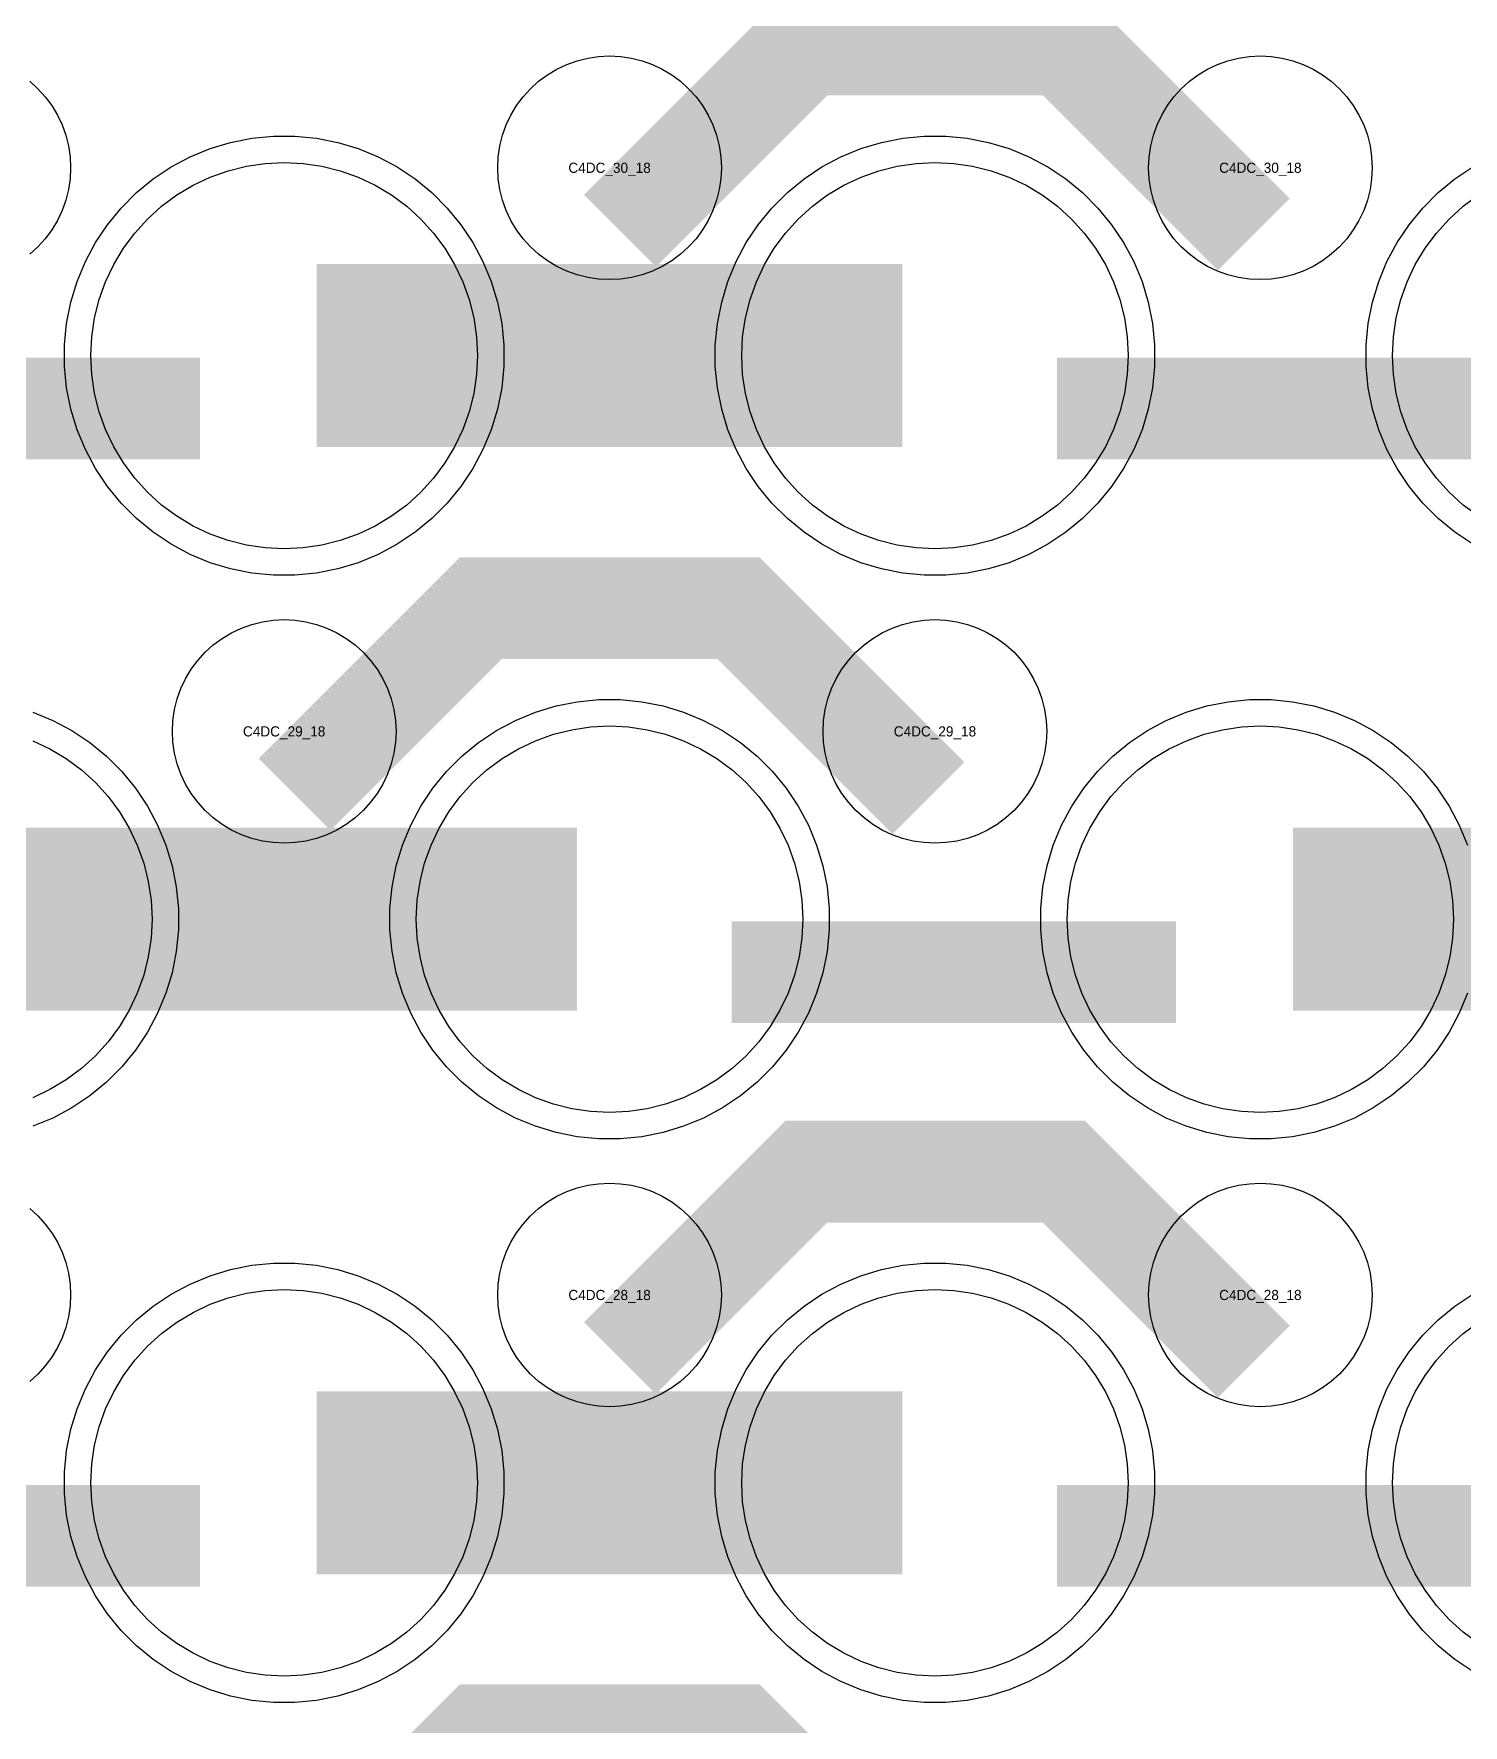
# Model space of a CAD drawing. Extents: x -11880 to 11880, y -14992 to 14992.
# Drawn here: x -6301.5 to -5950.1, y -11019.4 to -10603.5 of the extents above; entities that cross this region are included whole.
import ezdxf
from ezdxf.enums import TextEntityAlignment as Align

# ---------------------------------------------------------------- set-up
doc = ezdxf.new("R2010")
doc.units = 0
doc.header["$MEASUREMENT"] = 0
for name, color, linetype in [('GDS_775_DT_237', 138, 'CONTINUOUS'), ('RDL1_FS', 34, 'CONTINUOUS'), ('RDL_BS', 160, 'CONTINUOUS')]:
    doc.layers.add(name, color=color, linetype=linetype)

msp = doc.modelspace()

# ---------------------------------------------------------------- linework, layer by layer
at = {"layer": 'RDL1_FS'}
for points in [[(-6240, -10730.149), (-6244.657, -10729.92), (-6249.268, -10729.236), (-6253.791, -10728.104), (-6258.181, -10726.532), (-6262.395, -10724.54), (-6266.395, -10722.142), (-6270.14, -10719.364), (-6273.594, -10716.234), (-6276.724, -10712.78), (-6279.502, -10709.035), (-6281.9, -10705.035), (-6283.892, -10700.821), (-6285.464, -10696.431), (-6286.596, -10691.908), (-6287.28, -10687.297), (-6287.509, -10682.64), (-6287.28, -10677.983), (-6286.596, -10673.372), (-6285.464, -10668.849), (-6283.892, -10664.459), (-6281.9, -10660.245), (-6279.502, -10656.245), (-6276.724, -10652.5), (-6273.594, -10649.046), (-6270.14, -10645.916), (-6266.395, -10643.138), (-6262.395, -10640.74), (-6258.181, -10638.748), (-6253.791, -10637.176), (-6249.268, -10636.044), (-6244.657, -10635.36), (-6240, -10635.131), (-6235.343, -10635.36), (-6230.732, -10636.044), (-6226.209, -10637.176), (-6221.819, -10638.748), (-6217.605, -10640.74), (-6213.605, -10643.138), (-6209.86, -10645.916), (-6206.406, -10649.046), (-6203.276, -10652.5), (-6200.498, -10656.245), (-6198.1, -10660.245), (-6196.108, -10664.459), (-6194.536, -10668.849), (-6193.404, -10673.372), (-6192.72, -10677.983), (-6192.491, -10682.64), (-6192.72, -10687.297), (-6193.404, -10691.908), (-6194.536, -10696.431), (-6196.108, -10700.821), (-6198.1, -10705.035), (-6200.498, -10709.035), (-6203.276, -10712.78), (-6206.406, -10716.234), (-6209.86, -10719.364), (-6213.605, -10722.142), (-6217.605, -10724.54), (-6221.819, -10726.532), (-6226.209, -10728.104), (-6230.732, -10729.236), (-6235.343, -10729.92)], [(-6080, -10730.149), (-6084.657, -10729.92), (-6089.268, -10729.236), (-6093.791, -10728.104), (-6098.181, -10726.532), (-6102.395, -10724.54), (-6106.395, -10722.142), (-6110.14, -10719.364), (-6113.594, -10716.234), (-6116.724, -10712.78), (-6119.502, -10709.035), (-6121.9, -10705.035), (-6123.892, -10700.821), (-6125.464, -10696.431), (-6126.596, -10691.908), (-6127.28, -10687.297), (-6127.509, -10682.64), (-6127.28, -10677.983), (-6126.596, -10673.372), (-6125.464, -10668.849), (-6123.892, -10664.459), (-6121.9, -10660.245), (-6119.502, -10656.245), (-6116.724, -10652.5), (-6113.594, -10649.046), (-6110.14, -10645.916), (-6106.395, -10643.138), (-6102.395, -10640.74), (-6098.181, -10638.748), (-6093.791, -10637.176), (-6089.268, -10636.044), (-6084.657, -10635.36), (-6080, -10635.131), (-6075.343, -10635.36), (-6070.732, -10636.044), (-6066.209, -10637.176), (-6061.819, -10638.748), (-6057.605, -10640.74), (-6053.605, -10643.138), (-6049.86, -10645.916), (-6046.406, -10649.046), (-6043.276, -10652.5), (-6040.498, -10656.245), (-6038.1, -10660.245), (-6036.108, -10664.459), (-6034.536, -10668.849), (-6033.404, -10673.372), (-6032.72, -10677.983), (-6032.491, -10682.64), (-6032.72, -10687.297), (-6033.404, -10691.908), (-6034.536, -10696.431), (-6036.108, -10700.821), (-6038.1, -10705.035), (-6040.498, -10709.035), (-6043.276, -10712.78), (-6046.406, -10716.234), (-6049.86, -10719.364), (-6053.605, -10722.142), (-6057.605, -10724.54), (-6061.819, -10726.532), (-6066.209, -10728.104), (-6070.732, -10729.236), (-6075.343, -10729.92)], [(-6160, -10868.714), (-6164.657, -10868.485), (-6169.268, -10867.801), (-6173.791, -10866.669), (-6178.181, -10865.097), (-6182.395, -10863.105), (-6186.395, -10860.707), (-6190.14, -10857.929), (-6193.594, -10854.799), (-6196.724, -10851.345), (-6199.502, -10847.6), (-6201.9, -10843.6), (-6203.892, -10839.386), (-6205.464, -10834.996), (-6206.596, -10830.473), (-6207.28, -10825.862), (-6207.509, -10821.205), (-6207.28, -10816.548), (-6206.596, -10811.937), (-6205.464, -10807.414), (-6203.892, -10803.024), (-6201.9, -10798.81), (-6199.502, -10794.81), (-6196.724, -10791.065), (-6193.594, -10787.611), (-6190.14, -10784.481), (-6186.395, -10781.703), (-6182.395, -10779.305), (-6178.181, -10777.313), (-6173.791, -10775.741), (-6169.268, -10774.609), (-6164.657, -10773.925), (-6160, -10773.696), (-6155.343, -10773.925), (-6150.732, -10774.609), (-6146.209, -10775.741), (-6141.819, -10777.313), (-6137.605, -10779.305), (-6133.605, -10781.703), (-6129.86, -10784.481), (-6126.406, -10787.611), (-6123.276, -10791.065), (-6120.498, -10794.81), (-6118.1, -10798.81), (-6116.108, -10803.024), (-6114.536, -10807.414), (-6113.404, -10811.937), (-6112.72, -10816.548), (-6112.491, -10821.205), (-6112.72, -10825.862), (-6113.404, -10830.473), (-6114.536, -10834.996), (-6116.108, -10839.386), (-6118.1, -10843.6), (-6120.498, -10847.6), (-6123.276, -10851.345), (-6126.406, -10854.799), (-6129.86, -10857.929), (-6133.605, -10860.707), (-6137.605, -10863.105), (-6141.819, -10865.097), (-6146.209, -10866.669), (-6150.732, -10867.801), (-6155.343, -10868.485)], [(-6000, -10868.714), (-6004.657, -10868.485), (-6009.268, -10867.801), (-6013.791, -10866.669), (-6018.181, -10865.097), (-6022.395, -10863.105), (-6026.395, -10860.707), (-6030.14, -10857.929), (-6033.594, -10854.799), (-6036.724, -10851.345), (-6039.502, -10847.6), (-6041.9, -10843.6), (-6043.892, -10839.386), (-6045.464, -10834.996), (-6046.596, -10830.473), (-6047.28, -10825.862), (-6047.509, -10821.205), (-6047.28, -10816.548), (-6046.596, -10811.937), (-6045.464, -10807.414), (-6043.892, -10803.024), (-6041.9, -10798.81), (-6039.502, -10794.81), (-6036.724, -10791.065), (-6033.594, -10787.611), (-6030.14, -10784.481), (-6026.395, -10781.703), (-6022.395, -10779.305), (-6018.181, -10777.313), (-6013.791, -10775.741), (-6009.268, -10774.609), (-6004.657, -10773.925), (-6000, -10773.696), (-5995.343, -10773.925), (-5990.732, -10774.609), (-5986.209, -10775.741), (-5981.819, -10777.313), (-5977.605, -10779.305), (-5973.605, -10781.703), (-5969.86, -10784.481), (-5966.406, -10787.611), (-5963.276, -10791.065), (-5960.498, -10794.81), (-5958.1, -10798.81), (-5956.108, -10803.024), (-5954.536, -10807.414), (-5953.404, -10811.937), (-5952.72, -10816.548), (-5952.491, -10821.205), (-5952.72, -10825.862), (-5953.404, -10830.473), (-5954.536, -10834.996), (-5956.108, -10839.386), (-5958.1, -10843.6), (-5960.498, -10847.6), (-5963.276, -10851.345), (-5966.406, -10854.799), (-5969.86, -10857.929), (-5973.605, -10860.707), (-5977.605, -10863.105), (-5981.819, -10865.097), (-5986.209, -10866.669), (-5990.732, -10867.801), (-5995.343, -10868.485)]]:
    msp.add_lwpolyline(points, close=True, dxfattribs=at)
for points in [[(-5946.395, -10722.142), (-5950.14, -10719.364), (-5953.594, -10716.234), (-5956.724, -10712.78), (-5959.502, -10709.035), (-5961.9, -10705.035), (-5963.892, -10700.821), (-5965.464, -10696.431), (-5966.596, -10691.908), (-5967.28, -10687.297), (-5967.509, -10682.64), (-5967.28, -10677.983), (-5966.596, -10673.372), (-5965.464, -10668.849), (-5963.892, -10664.459), (-5961.9, -10660.245), (-5959.502, -10656.245), (-5956.724, -10652.5), (-5953.594, -10649.046), (-5950.14, -10645.916), (-5946.395, -10643.138)], [(-6301.819, -10777.313), (-6297.605, -10779.305), (-6293.605, -10781.703), (-6289.86, -10784.481), (-6286.406, -10787.611), (-6283.276, -10791.065), (-6280.498, -10794.81), (-6278.1, -10798.81), (-6276.108, -10803.024), (-6274.536, -10807.414), (-6273.404, -10811.937), (-6272.72, -10816.548), (-6272.491, -10821.205), (-6272.72, -10825.862), (-6273.404, -10830.473), (-6274.536, -10834.996), (-6276.108, -10839.386), (-6278.1, -10843.6), (-6280.498, -10847.6), (-6283.276, -10851.345), (-6286.406, -10854.799), (-6289.86, -10857.929), (-6293.605, -10860.707), (-6297.605, -10863.105), (-6301.819, -10865.097)]]:
    msp.add_lwpolyline(points, dxfattribs=at)
for points in [[(-6231.998, -10682.64, 45, 45, 0), (-6159.998, -10682.64, 45, 45, 0)], [(-6159.998, -10682.64, 45, 45, 0), (-6087.998, -10682.64, 45, 45, 0)], [(-6311.998, -10821.205, 45, 45, 0), (-6239.998, -10821.205, 45, 45, 0)], [(-6239.998, -10821.205, 45, 45, 0), (-6167.998, -10821.205, 45, 45, 0)], [(-5991.998, -10821.205, 45, 45, 0), (-5919.998, -10821.205, 45, 45, 0)]]:
    msp.add_lwpolyline(points, format="xyseb", dxfattribs=at)
at = {"layer": 'RDL1_FS', "color": 240, "true_color": 0xed1f24}
for points in [[(-6240, -11007.279), (-6244.657, -11007.05), (-6249.268, -11006.366), (-6253.791, -11005.234), (-6258.181, -11003.662), (-6262.395, -11001.67), (-6266.395, -10999.272), (-6270.14, -10996.494), (-6273.594, -10993.364), (-6276.724, -10989.91), (-6279.502, -10986.165), (-6281.9, -10982.165), (-6283.892, -10977.951), (-6285.464, -10973.561), (-6286.596, -10969.038), (-6287.28, -10964.427), (-6287.509, -10959.77), (-6287.28, -10955.113), (-6286.596, -10950.502), (-6285.464, -10945.979), (-6283.892, -10941.589), (-6281.9, -10937.375), (-6279.502, -10933.375), (-6276.724, -10929.63), (-6273.594, -10926.176), (-6270.14, -10923.046), (-6266.395, -10920.268), (-6262.395, -10917.87), (-6258.181, -10915.878), (-6253.791, -10914.306), (-6249.268, -10913.174), (-6244.657, -10912.49), (-6240, -10912.261), (-6235.343, -10912.49), (-6230.732, -10913.174), (-6226.209, -10914.306), (-6221.819, -10915.878), (-6217.605, -10917.87), (-6213.605, -10920.268), (-6209.86, -10923.046), (-6206.406, -10926.176), (-6203.276, -10929.63), (-6200.498, -10933.375), (-6198.1, -10937.375), (-6196.108, -10941.589), (-6194.536, -10945.979), (-6193.404, -10950.502), (-6192.72, -10955.113), (-6192.491, -10959.77), (-6192.72, -10964.427), (-6193.404, -10969.038), (-6194.536, -10973.561), (-6196.108, -10977.951), (-6198.1, -10982.165), (-6200.498, -10986.165), (-6203.276, -10989.91), (-6206.406, -10993.364), (-6209.86, -10996.494), (-6213.605, -10999.272), (-6217.605, -11001.67), (-6221.819, -11003.662), (-6226.209, -11005.234), (-6230.732, -11006.366), (-6235.343, -11007.05)], [(-6080, -11007.279), (-6084.657, -11007.05), (-6089.268, -11006.366), (-6093.791, -11005.234), (-6098.181, -11003.662), (-6102.395, -11001.67), (-6106.395, -10999.272), (-6110.14, -10996.494), (-6113.594, -10993.364), (-6116.724, -10989.91), (-6119.502, -10986.165), (-6121.9, -10982.165), (-6123.892, -10977.951), (-6125.464, -10973.561), (-6126.596, -10969.038), (-6127.28, -10964.427), (-6127.509, -10959.77), (-6127.28, -10955.113), (-6126.596, -10950.502), (-6125.464, -10945.979), (-6123.892, -10941.589), (-6121.9, -10937.375), (-6119.502, -10933.375), (-6116.724, -10929.63), (-6113.594, -10926.176), (-6110.14, -10923.046), (-6106.395, -10920.268), (-6102.395, -10917.87), (-6098.181, -10915.878), (-6093.791, -10914.306), (-6089.268, -10913.174), (-6084.657, -10912.49), (-6080, -10912.261), (-6075.343, -10912.49), (-6070.732, -10913.174), (-6066.209, -10914.306), (-6061.819, -10915.878), (-6057.605, -10917.87), (-6053.605, -10920.268), (-6049.86, -10923.046), (-6046.406, -10926.176), (-6043.276, -10929.63), (-6040.498, -10933.375), (-6038.1, -10937.375), (-6036.108, -10941.589), (-6034.536, -10945.979), (-6033.404, -10950.502), (-6032.72, -10955.113), (-6032.491, -10959.77), (-6032.72, -10964.427), (-6033.404, -10969.038), (-6034.536, -10973.561), (-6036.108, -10977.951), (-6038.1, -10982.165), (-6040.498, -10986.165), (-6043.276, -10989.91), (-6046.406, -10993.364), (-6049.86, -10996.494), (-6053.605, -10999.272), (-6057.605, -11001.67), (-6061.819, -11003.662), (-6066.209, -11005.234), (-6070.732, -11006.366), (-6075.343, -11007.05)]]:
    msp.add_lwpolyline(points, close=True, dxfattribs=at)
msp.add_lwpolyline([(-5946.395, -10999.272), (-5950.14, -10996.494), (-5953.594, -10993.364), (-5956.724, -10989.91), (-5959.502, -10986.165), (-5961.9, -10982.165), (-5963.892, -10977.951), (-5965.464, -10973.561), (-5966.596, -10969.038), (-5967.28, -10964.427), (-5967.509, -10959.77), (-5967.28, -10955.113), (-5966.596, -10950.502), (-5965.464, -10945.979), (-5963.892, -10941.589), (-5961.9, -10937.375), (-5959.502, -10933.375), (-5956.724, -10929.63), (-5953.594, -10926.176), (-5950.14, -10923.046), (-5946.395, -10920.268)], dxfattribs=at)
for points in [[(-6231.998, -10959.77, 45, 45, 0), (-6159.998, -10959.77, 45, 45, 0)], [(-6159.998, -10959.77, 45, 45, 0), (-6087.998, -10959.77, 45, 45, 0)]]:
    msp.add_lwpolyline(points, format="xyseb", dxfattribs=at)
at = {"layer": 'RDL_BS'}
for points in [[(-6157.438, -10651.954, 25, 25, 0), (-6111.623, -10606.139, 25, 25, 0), (-6078.07, -10606.139, 25, 25, 0)], [(-6001.599, -10652.853, 25, 25, 0), (-6048.313, -10606.139, 25, 25, 0), (-6078.071, -10606.139, 25, 25, 0)], [(-6369.984, -10695.653, 25, 25, 0), (-6260.719, -10695.653, 25, 25, 0)], [(-6049.984, -10695.653, 25, 25, 0), (-5940.719, -10695.653, 25, 25, 0)], [(-6237.438, -10790.519, 25, 25, 0), (-6191.623, -10744.704, 25, 25, 0), (-6158.07, -10744.704, 25, 25, 0)], [(-6081.599, -10791.418, 25, 25, 0), (-6128.313, -10744.704, 25, 25, 0), (-6158.071, -10744.704, 25, 25, 0)], [(-6129.984, -10834.218, 25, 25, 0), (-6020.719, -10834.218, 25, 25, 0)], [(-6157.438, -10929.084, 25, 25, 0), (-6111.623, -10883.269, 25, 25, 0), (-6078.07, -10883.269, 25, 25, 0)], [(-6001.599, -10929.983, 25, 25, 0), (-6048.313, -10883.269, 25, 25, 0), (-6078.071, -10883.269, 25, 25, 0)], [(-6237.438, -11067.649, 25, 25, 0), (-6191.623, -11021.834, 25, 25, 0), (-6158.07, -11021.834, 25, 25, 0)], [(-6081.599, -11068.548, 25, 25, 0), (-6128.313, -11021.834, 25, 25, 0), (-6158.071, -11021.834, 25, 25, 0)]]:
    msp.add_lwpolyline(points, format="xyseb", dxfattribs=at)
for points in [[(-6160, -10663.946), (-6162.693, -10663.814), (-6165.365, -10663.418), (-6167.984, -10662.761), (-6170.519, -10661.854), (-6172.956, -10660.702), (-6175.28, -10659.309), (-6177.443, -10657.706), (-6179.442, -10655.894), (-6181.254, -10653.895), (-6182.857, -10651.732), (-6184.25, -10649.408), (-6185.402, -10646.971), (-6186.309, -10644.436), (-6186.966, -10641.817), (-6187.362, -10639.145), (-6187.494, -10636.452), (-6187.362, -10633.759), (-6186.966, -10631.087), (-6186.309, -10628.468), (-6185.402, -10625.933), (-6184.25, -10623.496), (-6182.857, -10621.172), (-6181.254, -10619.009), (-6179.442, -10617.01), (-6177.443, -10615.198), (-6175.28, -10613.595), (-6172.956, -10612.202), (-6170.519, -10611.05), (-6167.984, -10610.143), (-6165.365, -10609.486), (-6162.693, -10609.09), (-6160, -10608.958), (-6157.307, -10609.09), (-6154.635, -10609.486), (-6152.016, -10610.143), (-6149.481, -10611.05), (-6147.044, -10612.202), (-6144.72, -10613.595), (-6142.557, -10615.198), (-6140.558, -10617.01), (-6138.746, -10619.009), (-6137.143, -10621.172), (-6135.75, -10623.496), (-6134.598, -10625.933), (-6133.691, -10628.468), (-6133.034, -10631.087), (-6132.638, -10633.759), (-6132.506, -10636.452), (-6132.638, -10639.145), (-6133.034, -10641.817), (-6133.691, -10644.436), (-6134.598, -10646.971), (-6135.75, -10649.408), (-6137.143, -10651.732), (-6138.746, -10653.895), (-6140.558, -10655.894), (-6142.557, -10657.706), (-6144.72, -10659.309), (-6147.044, -10660.702), (-6149.481, -10661.854), (-6152.016, -10662.761), (-6154.635, -10663.418), (-6157.307, -10663.814)], [(-6000, -10663.946), (-6002.693, -10663.814), (-6005.365, -10663.418), (-6007.984, -10662.761), (-6010.519, -10661.854), (-6012.956, -10660.702), (-6015.28, -10659.309), (-6017.443, -10657.706), (-6019.442, -10655.894), (-6021.254, -10653.895), (-6022.857, -10651.732), (-6024.25, -10649.408), (-6025.402, -10646.971), (-6026.309, -10644.436), (-6026.966, -10641.817), (-6027.362, -10639.145), (-6027.494, -10636.452), (-6027.362, -10633.759), (-6026.966, -10631.087), (-6026.309, -10628.468), (-6025.402, -10625.933), (-6024.25, -10623.496), (-6022.857, -10621.172), (-6021.254, -10619.009), (-6019.442, -10617.01), (-6017.443, -10615.198), (-6015.28, -10613.595), (-6012.956, -10612.202), (-6010.519, -10611.05), (-6007.984, -10610.143), (-6005.365, -10609.486), (-6002.693, -10609.09), (-6000, -10608.958), (-5997.307, -10609.09), (-5994.635, -10609.486), (-5992.016, -10610.143), (-5989.481, -10611.05), (-5987.044, -10612.202), (-5984.72, -10613.595), (-5982.557, -10615.198), (-5980.558, -10617.01), (-5978.746, -10619.009), (-5977.143, -10621.172), (-5975.75, -10623.496), (-5974.598, -10625.933), (-5973.691, -10628.468), (-5973.034, -10631.087), (-5972.638, -10633.759), (-5972.506, -10636.452), (-5972.638, -10639.145), (-5973.034, -10641.817), (-5973.691, -10644.436), (-5974.598, -10646.971), (-5975.75, -10649.408), (-5977.143, -10651.732), (-5978.746, -10653.895), (-5980.558, -10655.894), (-5982.557, -10657.706), (-5984.72, -10659.309), (-5987.044, -10660.702), (-5989.481, -10661.854), (-5992.016, -10662.761), (-5994.635, -10663.418), (-5997.307, -10663.814)], [(-6242.644, -10736.64), (-6247.938, -10736.123), (-6253.165, -10735.077), (-6258.205, -10733.546), (-6263.115, -10731.515), (-6267.777, -10729.023), (-6272.191, -10726.076), (-6276.292, -10722.714), (-6280.074, -10718.932), (-6283.436, -10714.831), (-6286.383, -10710.417), (-6288.875, -10705.755), (-6290.906, -10700.845), (-6292.437, -10695.805), (-6293.483, -10690.578), (-6294, -10685.284), (-6294, -10679.996), (-6293.483, -10674.702), (-6292.437, -10669.475), (-6290.906, -10664.435), (-6288.875, -10659.525), (-6286.383, -10654.863), (-6283.436, -10650.449), (-6280.074, -10646.348), (-6276.292, -10642.566), (-6272.191, -10639.204), (-6267.777, -10636.257), (-6263.115, -10633.765), (-6258.205, -10631.734), (-6253.165, -10630.203), (-6247.938, -10629.157), (-6242.644, -10628.64), (-6237.356, -10628.64), (-6232.062, -10629.157), (-6226.835, -10630.203), (-6221.795, -10631.734), (-6216.885, -10633.765), (-6212.223, -10636.257), (-6207.809, -10639.204), (-6203.708, -10642.566), (-6199.926, -10646.348), (-6196.564, -10650.449), (-6193.617, -10654.863), (-6191.125, -10659.525), (-6189.094, -10664.435), (-6187.563, -10669.475), (-6186.517, -10674.702), (-6186, -10679.996), (-6186, -10685.284), (-6186.517, -10690.578), (-6187.563, -10695.805), (-6189.094, -10700.845), (-6191.125, -10705.755), (-6193.617, -10710.417), (-6196.564, -10714.831), (-6199.926, -10718.932), (-6203.708, -10722.714), (-6207.809, -10726.076), (-6212.223, -10729.023), (-6216.885, -10731.515), (-6221.795, -10733.546), (-6226.835, -10735.077), (-6232.062, -10736.123), (-6237.356, -10736.64)], [(-6082.644, -10736.64), (-6087.938, -10736.123), (-6093.165, -10735.077), (-6098.205, -10733.546), (-6103.115, -10731.515), (-6107.777, -10729.023), (-6112.191, -10726.076), (-6116.292, -10722.714), (-6120.074, -10718.932), (-6123.436, -10714.831), (-6126.383, -10710.417), (-6128.875, -10705.755), (-6130.906, -10700.845), (-6132.437, -10695.805), (-6133.483, -10690.578), (-6134, -10685.284), (-6134, -10679.996), (-6133.483, -10674.702), (-6132.437, -10669.475), (-6130.906, -10664.435), (-6128.875, -10659.525), (-6126.383, -10654.863), (-6123.436, -10650.449), (-6120.074, -10646.348), (-6116.292, -10642.566), (-6112.191, -10639.204), (-6107.777, -10636.257), (-6103.115, -10633.765), (-6098.205, -10631.734), (-6093.165, -10630.203), (-6087.938, -10629.157), (-6082.644, -10628.64), (-6077.356, -10628.64), (-6072.062, -10629.157), (-6066.835, -10630.203), (-6061.795, -10631.734), (-6056.885, -10633.765), (-6052.223, -10636.257), (-6047.809, -10639.204), (-6043.708, -10642.566), (-6039.926, -10646.348), (-6036.564, -10650.449), (-6033.617, -10654.863), (-6031.125, -10659.525), (-6029.094, -10664.435), (-6027.563, -10669.475), (-6026.517, -10674.702), (-6026, -10679.996), (-6026, -10685.284), (-6026.517, -10690.578), (-6027.563, -10695.805), (-6029.094, -10700.845), (-6031.125, -10705.755), (-6033.617, -10710.417), (-6036.564, -10714.831), (-6039.926, -10718.932), (-6043.708, -10722.714), (-6047.809, -10726.076), (-6052.223, -10729.023), (-6056.885, -10731.515), (-6061.795, -10733.546), (-6066.835, -10735.077), (-6072.062, -10736.123), (-6077.356, -10736.64)], [(-6240, -10802.511), (-6242.693, -10802.379), (-6245.365, -10801.983), (-6247.984, -10801.326), (-6250.519, -10800.419), (-6252.956, -10799.267), (-6255.28, -10797.874), (-6257.443, -10796.271), (-6259.442, -10794.459), (-6261.254, -10792.46), (-6262.857, -10790.297), (-6264.25, -10787.973), (-6265.402, -10785.536), (-6266.309, -10783.001), (-6266.966, -10780.382), (-6267.362, -10777.71), (-6267.494, -10775.017), (-6267.362, -10772.324), (-6266.966, -10769.652), (-6266.309, -10767.033), (-6265.402, -10764.498), (-6264.25, -10762.061), (-6262.857, -10759.737), (-6261.254, -10757.574), (-6259.442, -10755.575), (-6257.443, -10753.763), (-6255.28, -10752.16), (-6252.956, -10750.767), (-6250.519, -10749.615), (-6247.984, -10748.708), (-6245.365, -10748.051), (-6242.693, -10747.655), (-6240, -10747.523), (-6237.307, -10747.655), (-6234.635, -10748.051), (-6232.016, -10748.708), (-6229.481, -10749.615), (-6227.044, -10750.767), (-6224.72, -10752.16), (-6222.557, -10753.763), (-6220.558, -10755.575), (-6218.746, -10757.574), (-6217.143, -10759.737), (-6215.75, -10762.061), (-6214.598, -10764.498), (-6213.691, -10767.033), (-6213.034, -10769.652), (-6212.638, -10772.324), (-6212.506, -10775.017), (-6212.638, -10777.71), (-6213.034, -10780.382), (-6213.691, -10783.001), (-6214.598, -10785.536), (-6215.75, -10787.973), (-6217.143, -10790.297), (-6218.746, -10792.46), (-6220.558, -10794.459), (-6222.557, -10796.271), (-6224.72, -10797.874), (-6227.044, -10799.267), (-6229.481, -10800.419), (-6232.016, -10801.326), (-6234.635, -10801.983), (-6237.307, -10802.379)], [(-6080, -10802.511), (-6082.693, -10802.379), (-6085.365, -10801.983), (-6087.984, -10801.326), (-6090.519, -10800.419), (-6092.956, -10799.267), (-6095.28, -10797.874), (-6097.443, -10796.271), (-6099.442, -10794.459), (-6101.254, -10792.46), (-6102.857, -10790.297), (-6104.25, -10787.973), (-6105.402, -10785.536), (-6106.309, -10783.001), (-6106.966, -10780.382), (-6107.362, -10777.71), (-6107.494, -10775.017), (-6107.362, -10772.324), (-6106.966, -10769.652), (-6106.309, -10767.033), (-6105.402, -10764.498), (-6104.25, -10762.061), (-6102.857, -10759.737), (-6101.254, -10757.574), (-6099.442, -10755.575), (-6097.443, -10753.763), (-6095.28, -10752.16), (-6092.956, -10750.767), (-6090.519, -10749.615), (-6087.984, -10748.708), (-6085.365, -10748.051), (-6082.693, -10747.655), (-6080, -10747.523), (-6077.307, -10747.655), (-6074.635, -10748.051), (-6072.016, -10748.708), (-6069.481, -10749.615), (-6067.044, -10750.767), (-6064.72, -10752.16), (-6062.557, -10753.763), (-6060.558, -10755.575), (-6058.746, -10757.574), (-6057.143, -10759.737), (-6055.75, -10762.061), (-6054.598, -10764.498), (-6053.691, -10767.033), (-6053.034, -10769.652), (-6052.638, -10772.324), (-6052.506, -10775.017), (-6052.638, -10777.71), (-6053.034, -10780.382), (-6053.691, -10783.001), (-6054.598, -10785.536), (-6055.75, -10787.973), (-6057.143, -10790.297), (-6058.746, -10792.46), (-6060.558, -10794.459), (-6062.557, -10796.271), (-6064.72, -10797.874), (-6067.044, -10799.267), (-6069.481, -10800.419), (-6072.016, -10801.326), (-6074.635, -10801.983), (-6077.307, -10802.379)], [(-6162.644, -10875.205), (-6167.938, -10874.688), (-6173.165, -10873.642), (-6178.205, -10872.111), (-6183.115, -10870.08), (-6187.777, -10867.588), (-6192.191, -10864.641), (-6196.292, -10861.279), (-6200.074, -10857.497), (-6203.436, -10853.396), (-6206.383, -10848.982), (-6208.875, -10844.32), (-6210.906, -10839.41), (-6212.437, -10834.37), (-6213.483, -10829.143), (-6214, -10823.849), (-6214, -10818.561), (-6213.483, -10813.267), (-6212.437, -10808.04), (-6210.906, -10803), (-6208.875, -10798.09), (-6206.383, -10793.428), (-6203.436, -10789.014), (-6200.074, -10784.913), (-6196.292, -10781.131), (-6192.191, -10777.769), (-6187.777, -10774.822), (-6183.115, -10772.33), (-6178.205, -10770.299), (-6173.165, -10768.768), (-6167.938, -10767.722), (-6162.644, -10767.205), (-6157.356, -10767.205), (-6152.062, -10767.722), (-6146.835, -10768.768), (-6141.795, -10770.299), (-6136.885, -10772.33), (-6132.223, -10774.822), (-6127.809, -10777.769), (-6123.708, -10781.131), (-6119.926, -10784.913), (-6116.564, -10789.014), (-6113.617, -10793.428), (-6111.125, -10798.09), (-6109.094, -10803), (-6107.563, -10808.04), (-6106.517, -10813.267), (-6106, -10818.561), (-6106, -10823.849), (-6106.517, -10829.143), (-6107.563, -10834.37), (-6109.094, -10839.41), (-6111.125, -10844.32), (-6113.617, -10848.982), (-6116.564, -10853.396), (-6119.926, -10857.497), (-6123.708, -10861.279), (-6127.809, -10864.641), (-6132.223, -10867.588), (-6136.885, -10870.08), (-6141.795, -10872.111), (-6146.835, -10873.642), (-6152.062, -10874.688), (-6157.356, -10875.205)], [(-6160, -10941.076), (-6162.693, -10940.944), (-6165.365, -10940.548), (-6167.984, -10939.891), (-6170.519, -10938.984), (-6172.956, -10937.832), (-6175.28, -10936.439), (-6177.443, -10934.836), (-6179.442, -10933.024), (-6181.254, -10931.025), (-6182.857, -10928.862), (-6184.25, -10926.538), (-6185.402, -10924.101), (-6186.309, -10921.566), (-6186.966, -10918.947), (-6187.362, -10916.275), (-6187.494, -10913.582), (-6187.362, -10910.889), (-6186.966, -10908.217), (-6186.309, -10905.598), (-6185.402, -10903.063), (-6184.25, -10900.626), (-6182.857, -10898.302), (-6181.254, -10896.139), (-6179.442, -10894.14), (-6177.443, -10892.328), (-6175.28, -10890.725), (-6172.956, -10889.332), (-6170.519, -10888.18), (-6167.984, -10887.273), (-6165.365, -10886.616), (-6162.693, -10886.22), (-6160, -10886.088), (-6157.307, -10886.22), (-6154.635, -10886.616), (-6152.016, -10887.273), (-6149.481, -10888.18), (-6147.044, -10889.332), (-6144.72, -10890.725), (-6142.557, -10892.328), (-6140.558, -10894.14), (-6138.746, -10896.139), (-6137.143, -10898.302), (-6135.75, -10900.626), (-6134.598, -10903.063), (-6133.691, -10905.598), (-6133.034, -10908.217), (-6132.638, -10910.889), (-6132.506, -10913.582), (-6132.638, -10916.275), (-6133.034, -10918.947), (-6133.691, -10921.566), (-6134.598, -10924.101), (-6135.75, -10926.538), (-6137.143, -10928.862), (-6138.746, -10931.025), (-6140.558, -10933.024), (-6142.557, -10934.836), (-6144.72, -10936.439), (-6147.044, -10937.832), (-6149.481, -10938.984), (-6152.016, -10939.891), (-6154.635, -10940.548), (-6157.307, -10940.944)], [(-6000, -10941.076), (-6002.693, -10940.944), (-6005.365, -10940.548), (-6007.984, -10939.891), (-6010.519, -10938.984), (-6012.956, -10937.832), (-6015.28, -10936.439), (-6017.443, -10934.836), (-6019.442, -10933.024), (-6021.254, -10931.025), (-6022.857, -10928.862), (-6024.25, -10926.538), (-6025.402, -10924.101), (-6026.309, -10921.566), (-6026.966, -10918.947), (-6027.362, -10916.275), (-6027.494, -10913.582), (-6027.362, -10910.889), (-6026.966, -10908.217), (-6026.309, -10905.598), (-6025.402, -10903.063), (-6024.25, -10900.626), (-6022.857, -10898.302), (-6021.254, -10896.139), (-6019.442, -10894.14), (-6017.443, -10892.328), (-6015.28, -10890.725), (-6012.956, -10889.332), (-6010.519, -10888.18), (-6007.984, -10887.273), (-6005.365, -10886.616), (-6002.693, -10886.22), (-6000, -10886.088), (-5997.307, -10886.22), (-5994.635, -10886.616), (-5992.016, -10887.273), (-5989.481, -10888.18), (-5987.044, -10889.332), (-5984.72, -10890.725), (-5982.557, -10892.328), (-5980.558, -10894.14), (-5978.746, -10896.139), (-5977.143, -10898.302), (-5975.75, -10900.626), (-5974.598, -10903.063), (-5973.691, -10905.598), (-5973.034, -10908.217), (-5972.638, -10910.889), (-5972.506, -10913.582), (-5972.638, -10916.275), (-5973.034, -10918.947), (-5973.691, -10921.566), (-5974.598, -10924.101), (-5975.75, -10926.538), (-5977.143, -10928.862), (-5978.746, -10931.025), (-5980.558, -10933.024), (-5982.557, -10934.836), (-5984.72, -10936.439), (-5987.044, -10937.832), (-5989.481, -10938.984), (-5992.016, -10939.891), (-5994.635, -10940.548), (-5997.307, -10940.944)]]:
    msp.add_lwpolyline(points, close=True, dxfattribs=at)
for points in [[(-6302.557, -10615.198), (-6300.558, -10617.01), (-6298.746, -10619.009), (-6297.143, -10621.172), (-6295.75, -10623.496), (-6294.598, -10625.933), (-6293.691, -10628.468), (-6293.034, -10631.087), (-6292.638, -10633.759), (-6292.506, -10636.452), (-6292.638, -10639.145), (-6293.034, -10641.817), (-6293.691, -10644.436), (-6294.598, -10646.971), (-6295.75, -10649.408), (-6297.143, -10651.732), (-6298.746, -10653.895), (-6300.558, -10655.894), (-6302.557, -10657.706)], [(-5947.777, -10729.023), (-5952.191, -10726.076), (-5956.292, -10722.714), (-5960.074, -10718.932), (-5963.436, -10714.831), (-5966.383, -10710.417), (-5968.875, -10705.755), (-5970.906, -10700.845), (-5972.437, -10695.805), (-5973.483, -10690.578), (-5974, -10685.284), (-5974, -10679.996), (-5973.483, -10674.702), (-5972.437, -10669.475), (-5970.906, -10664.435), (-5968.875, -10659.525), (-5966.383, -10654.863), (-5963.436, -10650.449), (-5960.074, -10646.348), (-5956.292, -10642.566), (-5952.191, -10639.204), (-5947.777, -10636.257)], [(-5949.094, -10839.41), (-5951.125, -10844.32), (-5953.617, -10848.982), (-5956.564, -10853.396), (-5959.926, -10857.497), (-5963.708, -10861.279), (-5967.809, -10864.641), (-5972.223, -10867.588), (-5976.885, -10870.08), (-5981.795, -10872.111), (-5986.835, -10873.642), (-5992.062, -10874.688), (-5997.356, -10875.205), (-6002.644, -10875.205), (-6007.938, -10874.688), (-6013.165, -10873.642), (-6018.205, -10872.111), (-6023.115, -10870.08), (-6027.777, -10867.588), (-6032.191, -10864.641), (-6036.292, -10861.279), (-6040.074, -10857.497), (-6043.436, -10853.396), (-6046.383, -10848.982), (-6048.875, -10844.32), (-6050.906, -10839.41), (-6052.437, -10834.37), (-6053.483, -10829.143), (-6054, -10823.849), (-6054, -10818.561), (-6053.483, -10813.267), (-6052.437, -10808.04), (-6050.906, -10803), (-6048.875, -10798.09), (-6046.383, -10793.428), (-6043.436, -10789.014), (-6040.074, -10784.913), (-6036.292, -10781.131), (-6032.191, -10777.769), (-6027.777, -10774.822), (-6023.115, -10772.33), (-6018.205, -10770.299), (-6013.165, -10768.768), (-6007.938, -10767.722), (-6002.644, -10767.205), (-5997.356, -10767.205), (-5992.062, -10767.722), (-5986.835, -10768.768), (-5981.795, -10770.299), (-5976.885, -10772.33), (-5972.223, -10774.822), (-5967.809, -10777.769), (-5963.708, -10781.131), (-5959.926, -10784.913), (-5956.564, -10789.014), (-5953.617, -10793.428), (-5951.125, -10798.09), (-5949.094, -10803)], [(-6301.795, -10770.299), (-6296.885, -10772.33), (-6292.223, -10774.822), (-6287.809, -10777.769), (-6283.708, -10781.131), (-6279.926, -10784.913), (-6276.564, -10789.014), (-6273.617, -10793.428), (-6271.125, -10798.09), (-6269.094, -10803), (-6267.563, -10808.04), (-6266.517, -10813.267), (-6266, -10818.561), (-6266, -10823.849), (-6266.517, -10829.143), (-6267.563, -10834.37), (-6269.094, -10839.41), (-6271.125, -10844.32), (-6273.617, -10848.982), (-6276.564, -10853.396), (-6279.926, -10857.497), (-6283.708, -10861.279), (-6287.809, -10864.641), (-6292.223, -10867.588), (-6296.885, -10870.08), (-6301.795, -10872.111)], [(-6302.557, -10892.328), (-6300.558, -10894.14), (-6298.746, -10896.139), (-6297.143, -10898.302), (-6295.75, -10900.626), (-6294.598, -10903.063), (-6293.691, -10905.598), (-6293.034, -10908.217), (-6292.638, -10910.889), (-6292.506, -10913.582), (-6292.638, -10916.275), (-6293.034, -10918.947), (-6293.691, -10921.566), (-6294.598, -10924.101), (-6295.75, -10926.538), (-6297.143, -10928.862), (-6298.746, -10931.025), (-6300.558, -10933.024), (-6302.557, -10934.836)]]:
    msp.add_lwpolyline(points, dxfattribs=at)
at = {"layer": 'RDL_BS', "color": 240, "true_color": 0xed1f24}
for points in [[(-6242.644, -11013.77), (-6247.938, -11013.253), (-6253.165, -11012.207), (-6258.205, -11010.676), (-6263.115, -11008.645), (-6267.777, -11006.153), (-6272.191, -11003.206), (-6276.292, -10999.844), (-6280.074, -10996.062), (-6283.436, -10991.961), (-6286.383, -10987.547), (-6288.875, -10982.885), (-6290.906, -10977.975), (-6292.437, -10972.935), (-6293.483, -10967.708), (-6294, -10962.414), (-6294, -10957.126), (-6293.483, -10951.832), (-6292.437, -10946.605), (-6290.906, -10941.565), (-6288.875, -10936.655), (-6286.383, -10931.993), (-6283.436, -10927.579), (-6280.074, -10923.478), (-6276.292, -10919.696), (-6272.191, -10916.334), (-6267.777, -10913.387), (-6263.115, -10910.895), (-6258.205, -10908.864), (-6253.165, -10907.333), (-6247.938, -10906.287), (-6242.644, -10905.77), (-6237.356, -10905.77), (-6232.062, -10906.287), (-6226.835, -10907.333), (-6221.795, -10908.864), (-6216.885, -10910.895), (-6212.223, -10913.387), (-6207.809, -10916.334), (-6203.708, -10919.696), (-6199.926, -10923.478), (-6196.564, -10927.579), (-6193.617, -10931.993), (-6191.125, -10936.655), (-6189.094, -10941.565), (-6187.563, -10946.605), (-6186.517, -10951.832), (-6186, -10957.126), (-6186, -10962.414), (-6186.517, -10967.708), (-6187.563, -10972.935), (-6189.094, -10977.975), (-6191.125, -10982.885), (-6193.617, -10987.547), (-6196.564, -10991.961), (-6199.926, -10996.062), (-6203.708, -10999.844), (-6207.809, -11003.206), (-6212.223, -11006.153), (-6216.885, -11008.645), (-6221.795, -11010.676), (-6226.835, -11012.207), (-6232.062, -11013.253), (-6237.356, -11013.77)], [(-6082.644, -11013.77), (-6087.938, -11013.253), (-6093.165, -11012.207), (-6098.205, -11010.676), (-6103.115, -11008.645), (-6107.777, -11006.153), (-6112.191, -11003.206), (-6116.292, -10999.844), (-6120.074, -10996.062), (-6123.436, -10991.961), (-6126.383, -10987.547), (-6128.875, -10982.885), (-6130.906, -10977.975), (-6132.437, -10972.935), (-6133.483, -10967.708), (-6134, -10962.414), (-6134, -10957.126), (-6133.483, -10951.832), (-6132.437, -10946.605), (-6130.906, -10941.565), (-6128.875, -10936.655), (-6126.383, -10931.993), (-6123.436, -10927.579), (-6120.074, -10923.478), (-6116.292, -10919.696), (-6112.191, -10916.334), (-6107.777, -10913.387), (-6103.115, -10910.895), (-6098.205, -10908.864), (-6093.165, -10907.333), (-6087.938, -10906.287), (-6082.644, -10905.77), (-6077.356, -10905.77), (-6072.062, -10906.287), (-6066.835, -10907.333), (-6061.795, -10908.864), (-6056.885, -10910.895), (-6052.223, -10913.387), (-6047.809, -10916.334), (-6043.708, -10919.696), (-6039.926, -10923.478), (-6036.564, -10927.579), (-6033.617, -10931.993), (-6031.125, -10936.655), (-6029.094, -10941.565), (-6027.563, -10946.605), (-6026.517, -10951.832), (-6026, -10957.126), (-6026, -10962.414), (-6026.517, -10967.708), (-6027.563, -10972.935), (-6029.094, -10977.975), (-6031.125, -10982.885), (-6033.617, -10987.547), (-6036.564, -10991.961), (-6039.926, -10996.062), (-6043.708, -10999.844), (-6047.809, -11003.206), (-6052.223, -11006.153), (-6056.885, -11008.645), (-6061.795, -11010.676), (-6066.835, -11012.207), (-6072.062, -11013.253), (-6077.356, -11013.77)]]:
    msp.add_lwpolyline(points, close=True, dxfattribs=at)
msp.add_lwpolyline([(-5947.777, -11006.153), (-5952.191, -11003.206), (-5956.292, -10999.844), (-5960.074, -10996.062), (-5963.436, -10991.961), (-5966.383, -10987.547), (-5968.875, -10982.885), (-5970.906, -10977.975), (-5972.437, -10972.935), (-5973.483, -10967.708), (-5974, -10962.414), (-5974, -10957.126), (-5973.483, -10951.832), (-5972.437, -10946.605), (-5970.906, -10941.565), (-5968.875, -10936.655), (-5966.383, -10931.993), (-5963.436, -10927.579), (-5960.074, -10923.478), (-5956.292, -10919.696), (-5952.191, -10916.334), (-5947.777, -10913.387)], dxfattribs=at)
for points in [[(-6369.984, -10972.783, 25, 25, 0), (-6260.719, -10972.783, 25, 25, 0)], [(-6049.984, -10972.783, 25, 25, 0), (-5940.719, -10972.783, 25, 25, 0)]]:
    msp.add_lwpolyline(points, format="xyseb", dxfattribs=at)

# ---------------------------------------------------------------- texts
at = {"layer": 'GDS_775_DT_237'}
for s, p in [('C4DC_30_18', (-6160, -10636.452)), ('C4DC_30_18', (-6160, -10636.452)), ('C4DC_30_18', (-6000, -10636.452)), ('C4DC_30_18', (-6000, -10636.452)), ('C4DC_29_18', (-6240, -10775.017)), ('C4DC_29_18', (-6240, -10775.017)), ('C4DC_29_18', (-6080, -10775.017)), ('C4DC_29_18', (-6080, -10775.017)), ('C4DC_28_18', (-6160, -10913.582)), ('C4DC_28_18', (-6160, -10913.582)), ('C4DC_28_18', (-6000, -10913.582)), ('C4DC_28_18', (-6000, -10913.582))]:
    msp.add_text(s, height=2.5, dxfattribs=at).set_placement(p, align=Align.MIDDLE_CENTER)

doc.saveas('drawing.dxf')
